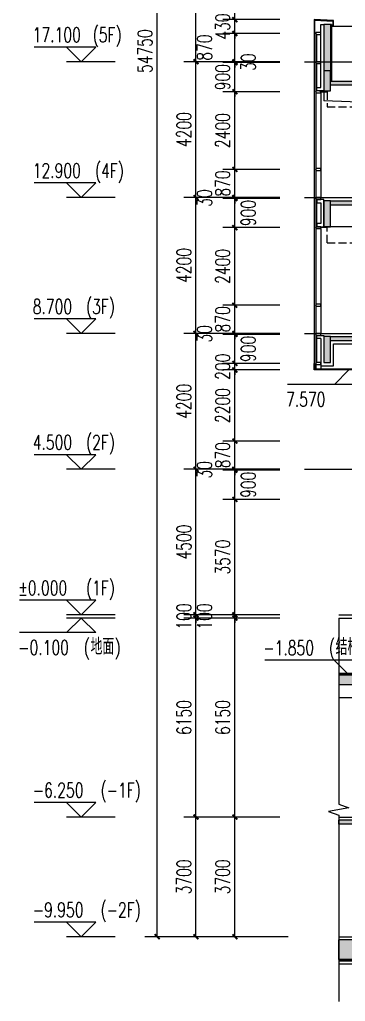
# Model space of a CAD drawing. Extents: x -781494 to 378714, y -27129 to 259749.
# Drawn here: x 25909 to 35964, y 79295 to 109643 of the extents above; entities that cross this region are included whole.
import ezdxf

# ---------------------------------------------------------------- set-up
doc = ezdxf.new("R2010")
doc.units = 0
doc.header["$LTSCALE"] = 1000
doc.header["$MEASUREMENT"] = 0
doc.linetypes.add('104-6 轴网$0$DOTE', pattern=[2.42, 2, -0.2, 0.02, -0.2])
doc.linetypes.add('DASH', pattern=[0.35, 0.25, -0.1])
for name, color, linetype in [('01-标注_标高', 200, 'Continuous'), ('01-标注_符号', 200, 'Continuous'), ('02-TEXT_标注', 130, 'Continuous'), ('05-填充_天正', 26, 'Continuous'), ('104-6 轴网$0$A_AXIS-轴线', 36, '104-6 轴网$0$DOTE'), ('A-C_窗', 140, 'Continuous'), ('A-D_龙骨', 152, 'Continuous'), ('A-O_防水层', 222, 'Continuous'), ('A-SUR_保温', 222, 'Continuous'), ('A-SUR_吊顶', 40, 'Continuous'), ('A-SUR_看线', 231, 'Continuous'), ('A-SUR_面层', 191, 'Continuous'), ('A-TECH_结构', 21, 'Continuous'), ('A-金属背板', 30, 'Continuous'), ('A_STR-砌块墙', 121, 'Continuous'), ('A_STR-砼墙', 51, 'Continuous'), ('A_STR-砼柱', 51, 'Continuous'), ('D_铝板', 181, 'Continuous'), ('DIM_ELEV', 3, 'Continuous'), ('PUB_DIM', 3, 'Continuous'), ('PUB_HATCH', 8, 'Continuous'), ('PUB_TEXT', 7, 'Continuous')]:
    doc.layers.add(name, color=color, linetype=linetype)
doc.styles.add('_TCH_DIM', font='SIMPLEX', dxfattribs={"bigfont": 'GBCBIG'})
doc.styles.add('_TCH_DIM_T3', font='SIMPLEX', dxfattribs={"width": 0.705882, "bigfont": 'GBCBIG'})
doc.dimstyles.new('_TCH_ARCH&&150', dxfattribs={"dimtxt": 446.25, "dimasz": 150, "dimexe": 375, "dimexo": 450, "dimgap": 150, "dimtad": 1, "dimdec": 0, "dimzin": 0, "dimdsep": 46, "dimtxsty": '_TCH_DIM_T3', "dimblk": 'ARCHTICK', "dimcen": 0.09, "dimclrt": 7, "dimazin": 2, "dimtfac": 1, "dimtdec": 0, "dimtix": 1, "dimtmove": 2, "dimatfit": 3, "dimfxl": 0, "dimtolj": 1, "dimtzin": 0, "dimarcsym": 0})

# ---------------------------------------------------------------- blocks, each defined once
blk = doc.blocks.new('_ArchTick')
at = {"color": 0, "linetype": 'ByBlock', "const_width": 0.4}
blk.add_lwpolyline([(-0.5, -0.5), (0.5, 0.5)], dxfattribs=at)
blk = doc.blocks.new('*D303')
at = {"layer": 'Defpoints', "color": 0, "transparency": 16777216}
for p in [(12391, 34119), (14228, 34119), (14228, 29919)]:
    blk.add_point(p, dxfattribs=at)
at = {"layer": 'PUB_DIM', "color": 0, "lineweight": -2, "transparency": 16777216}
for p, q in [((13778, 34119), (12016, 34119)), ((12391, 29919), (12391, 34119)), ((13778, 29919), (12016, 29919))]:
    blk.add_line(p, q, dxfattribs=at)
at = {"layer": 'PUB_DIM', "color": 0, "lineweight": -2, "transparency": 16777216, "xscale": 150, "yscale": 150, "zscale": 150}
for p, rotation in [((12391, 34119), 90), ((12391, 29919), 270)]:
    blk.add_blockref('_ArchTick', p, dxfattribs=dict(at, rotation=rotation))
at = {"layer": 'PUB_DIM', "color": 7, "transparency": 16777216, "insert": (12017, 32019), "char_height": 446.2, "attachment_point": 5, "rotation": 90, "style": '_TCH_DIM_T3'}
blk.add_mtext('\\A1;4200', dxfattribs=at)
blk = doc.blocks.new('*D304')
at = {"layer": 'Defpoints', "color": 0, "transparency": 16777216}
for p in [(12391, 29919), (14228, 29919), (14228, 25719)]:
    blk.add_point(p, dxfattribs=at)
at = {"layer": 'PUB_DIM', "color": 0, "lineweight": -2, "transparency": 16777216}
for p, q in [((13778, 29919), (12016, 29919)), ((12391, 25719), (12391, 29919)), ((13778, 25719), (12016, 25719))]:
    blk.add_line(p, q, dxfattribs=at)
at = {"layer": 'PUB_DIM', "color": 0, "lineweight": -2, "transparency": 16777216, "xscale": 150, "yscale": 150, "zscale": 150}
for p, rotation in [((12391, 29919), 90), ((12391, 25719), 270)]:
    blk.add_blockref('_ArchTick', p, dxfattribs=dict(at, rotation=rotation))
at = {"layer": 'PUB_DIM', "color": 7, "transparency": 16777216, "insert": (12017, 27819), "char_height": 446.2, "attachment_point": 5, "rotation": 90, "style": '_TCH_DIM_T3'}
blk.add_mtext('\\A1;4200', dxfattribs=at)
blk = doc.blocks.new('*D305')
at = {"layer": 'Defpoints', "color": 0, "transparency": 16777216}
for p in [(12391, 25719), (14228, 25719), (14228, 21519)]:
    blk.add_point(p, dxfattribs=at)
at = {"layer": 'PUB_DIM', "color": 0, "lineweight": -2, "transparency": 16777216}
for p, q in [((13778, 25719), (12016, 25719)), ((12391, 21519), (12391, 25719)), ((13778, 21519), (12016, 21519))]:
    blk.add_line(p, q, dxfattribs=at)
at = {"layer": 'PUB_DIM', "color": 0, "lineweight": -2, "transparency": 16777216, "xscale": 150, "yscale": 150, "zscale": 150}
for p, rotation in [((12391, 25719), 90), ((12391, 21519), 270)]:
    blk.add_blockref('_ArchTick', p, dxfattribs=dict(at, rotation=rotation))
at = {"layer": 'PUB_DIM', "color": 7, "transparency": 16777216, "insert": (12017, 23619), "char_height": 446.2, "attachment_point": 5, "rotation": 90, "style": '_TCH_DIM_T3'}
blk.add_mtext('\\A1;4200', dxfattribs=at)
blk = doc.blocks.new('*D306')
at = {"layer": 'Defpoints', "color": 0, "transparency": 16777216}
for p in [(12391, 21519), (14228, 21519), (14228, 17319)]:
    blk.add_point(p, dxfattribs=at)
at = {"layer": 'PUB_DIM', "color": 0, "lineweight": -2, "transparency": 16777216}
for p, q in [((13778, 21519), (12016, 21519)), ((12391, 17319), (12391, 21519)), ((13778, 17319), (12016, 17319))]:
    blk.add_line(p, q, dxfattribs=at)
at = {"layer": 'PUB_DIM', "color": 0, "lineweight": -2, "transparency": 16777216, "xscale": 150, "yscale": 150, "zscale": 150}
for p, rotation in [((12391, 21519), 90), ((12391, 17319), 270)]:
    blk.add_blockref('_ArchTick', p, dxfattribs=dict(at, rotation=rotation))
at = {"layer": 'PUB_DIM', "color": 7, "transparency": 16777216, "insert": (12017, 19419), "char_height": 446.2, "attachment_point": 5, "rotation": 90, "style": '_TCH_DIM_T3'}
blk.add_mtext('\\A1;4200', dxfattribs=at)
blk = doc.blocks.new('*D307')
at = {"layer": 'Defpoints', "color": 0, "transparency": 16777216}
for p in [(12391, 17319), (14228, 17319), (14228, 12819)]:
    blk.add_point(p, dxfattribs=at)
at = {"layer": 'PUB_DIM', "color": 0, "lineweight": -2, "transparency": 16777216}
for p, q in [((13778, 17319), (12016, 17319)), ((12391, 12819), (12391, 17319)), ((13778, 12819), (12016, 12819))]:
    blk.add_line(p, q, dxfattribs=at)
at = {"layer": 'PUB_DIM', "color": 0, "lineweight": -2, "transparency": 16777216, "xscale": 150, "yscale": 150, "zscale": 150}
for p, rotation in [((12391, 17319), 90), ((12391, 12819), 270)]:
    blk.add_blockref('_ArchTick', p, dxfattribs=dict(at, rotation=rotation))
at = {"layer": 'PUB_DIM', "color": 7, "transparency": 16777216, "insert": (12017, 15069), "char_height": 446.2, "attachment_point": 5, "rotation": 90, "style": '_TCH_DIM_T3'}
blk.add_mtext('\\A1;4500', dxfattribs=at)
blk = doc.blocks.new('*D308')
at = {"layer": 'Defpoints', "color": 0, "transparency": 16777216}
for p in [(12391, 12819), (14228, 12819), (14228, 12719)]:
    blk.add_point(p, dxfattribs=at)
at = {"layer": 'PUB_DIM', "color": 0, "lineweight": -2, "transparency": 16777216}
for p, q in [((13778, 12819), (12016, 12819)), ((12391, 12819), (12391, 12969)), ((12391, 12719), (12391, 12819)), ((13778, 12719), (12016, 12719)), ((12391, 12719), (12391, 12569))]:
    blk.add_line(p, q, dxfattribs=at)
at = {"layer": 'PUB_DIM', "color": 0, "lineweight": -2, "transparency": 16777216, "xscale": 150, "yscale": 150, "zscale": 150}
for p, rotation in [((12391, 12819), 270), ((12391, 12719), 90)]:
    blk.add_blockref('_ArchTick', p, dxfattribs=dict(at, rotation=rotation))
at = {"layer": 'PUB_DIM', "color": 7, "transparency": 16777216, "insert": (12017, 12769), "char_height": 446.2, "attachment_point": 5, "rotation": 90, "style": '_TCH_DIM_T3'}
blk.add_mtext('\\A1;100', dxfattribs=at)
blk = doc.blocks.new('*D309')
at = {"layer": 'Defpoints', "color": 0, "transparency": 16777216}
for p in [(12391, 12719), (14228, 12719), (14228, 6569)]:
    blk.add_point(p, dxfattribs=at)
at = {"layer": 'PUB_DIM', "color": 0, "lineweight": -2, "transparency": 16777216}
for p, q in [((13778, 12719), (12016, 12719)), ((12391, 6569), (12391, 12719)), ((13778, 6569), (12016, 6569))]:
    blk.add_line(p, q, dxfattribs=at)
at = {"layer": 'PUB_DIM', "color": 0, "lineweight": -2, "transparency": 16777216, "xscale": 150, "yscale": 150, "zscale": 150}
for p, rotation in [((12391, 12719), 90), ((12391, 6569), 270)]:
    blk.add_blockref('_ArchTick', p, dxfattribs=dict(at, rotation=rotation))
at = {"layer": 'PUB_DIM', "color": 7, "transparency": 16777216, "insert": (12017, 9644), "char_height": 446.2, "attachment_point": 5, "rotation": 90, "style": '_TCH_DIM_T3'}
blk.add_mtext('\\A1;6150', dxfattribs=at)
blk = doc.blocks.new('*D310')
at = {"layer": 'Defpoints', "color": 0, "transparency": 16777216}
for p in [(12391, 6569), (14228, 6569), (14228, 2869)]:
    blk.add_point(p, dxfattribs=at)
at = {"layer": 'PUB_DIM', "color": 0, "lineweight": -2, "transparency": 16777216}
for p, q in [((13778, 6569), (12016, 6569)), ((12391, 2869), (12391, 6569)), ((13778, 2869), (12016, 2869))]:
    blk.add_line(p, q, dxfattribs=at)
at = {"layer": 'PUB_DIM', "color": 0, "lineweight": -2, "transparency": 16777216, "xscale": 150, "yscale": 150, "zscale": 150}
for p, rotation in [((12391, 6569), 90), ((12391, 2869), 270)]:
    blk.add_blockref('_ArchTick', p, dxfattribs=dict(at, rotation=rotation))
at = {"layer": 'PUB_DIM', "color": 7, "transparency": 16777216, "insert": (12017, 4719), "char_height": 446.2, "attachment_point": 5, "rotation": 90, "style": '_TCH_DIM_T3'}
blk.add_mtext('\\A1;3700', dxfattribs=at)
blk = doc.blocks.new('*D311')
at = {"layer": 'Defpoints', "color": 0, "transparency": 16777216}
for p in [(11191, 57619), (15690, 57619), (15690, 2869)]:
    blk.add_point(p, dxfattribs=at)
at = {"layer": 'PUB_DIM', "color": 0, "lineweight": -2, "transparency": 16777216}
for p, q in [((15240, 57619), (10816, 57619)), ((11191, 2869), (11191, 57619)), ((15240, 2869), (10816, 2869))]:
    blk.add_line(p, q, dxfattribs=at)
at = {"layer": 'PUB_DIM', "color": 0, "lineweight": -2, "transparency": 16777216, "xscale": 150, "yscale": 150, "zscale": 150}
for p, rotation in [((11191, 57619), 90), ((11191, 2869), 270)]:
    blk.add_blockref('_ArchTick', p, dxfattribs=dict(at, rotation=rotation))
at = {"layer": 'PUB_DIM', "color": 7, "transparency": 16777216, "insert": (10817, 30244), "char_height": 446.2, "attachment_point": 5, "rotation": 90, "style": '_TCH_DIM_T3'}
blk.add_mtext('\\A1;54750', dxfattribs=at)
blk = doc.blocks.new('*D338')
at = {"layer": 'Defpoints', "color": 0, "transparency": 16777216}
for p in [(13591, 32989), (15428, 32989), (15428, 31219)]:
    blk.add_point(p, dxfattribs=at)
at = {"layer": 'PUB_DIM', "color": 0, "lineweight": -2, "transparency": 16777216}
for p, q in [((14978, 32989), (13216, 32989)), ((13591, 31219), (13591, 32989)), ((14978, 31219), (13216, 31219))]:
    blk.add_line(p, q, dxfattribs=at)
at = {"layer": 'PUB_DIM', "color": 0, "lineweight": -2, "transparency": 16777216, "xscale": 150, "yscale": 150, "zscale": 150}
for p, rotation in [((13591, 32989), 90), ((13591, 31219), 270)]:
    blk.add_blockref('_ArchTick', p, dxfattribs=dict(at, rotation=rotation))
at = {"layer": 'PUB_DIM', "color": 7, "transparency": 16777216, "insert": (13217, 32104), "char_height": 446.2, "attachment_point": 5, "rotation": 90, "style": '_TCH_DIM_T3'}
blk.add_mtext('\\A1;1770', dxfattribs=at)
blk = doc.blocks.new('*D339')
at = {"layer": 'Defpoints', "color": 0, "transparency": 16777216}
for p in [(13591, 31219), (15428, 31219), (15428, 30789)]:
    blk.add_point(p, dxfattribs=at)
at = {"layer": 'PUB_DIM', "color": 0, "lineweight": -2, "transparency": 16777216}
for p, q in [((13591, 31219), (13591, 31369)), ((14978, 31219), (13216, 31219)), ((13591, 30789), (13591, 31219)), ((14978, 30789), (13216, 30789)), ((13591, 30789), (13591, 30639))]:
    blk.add_line(p, q, dxfattribs=at)
at = {"layer": 'PUB_DIM', "color": 0, "lineweight": -2, "transparency": 16777216, "xscale": 150, "yscale": 150, "zscale": 150}
for p, rotation in [((13591, 31219), 270), ((13591, 30789), 90)]:
    blk.add_blockref('_ArchTick', p, dxfattribs=dict(at, rotation=rotation))
at = {"layer": 'PUB_DIM', "color": 7, "transparency": 16777216, "insert": (13217, 31004), "char_height": 446.2, "attachment_point": 5, "rotation": 90, "style": '_TCH_DIM_T3'}
blk.add_mtext('\\A1;430', dxfattribs=at)
blk = doc.blocks.new('*D340')
at = {"layer": 'Defpoints', "color": 0, "transparency": 16777216}
for p in [(13591, 30789), (15428, 30789), (15428, 29919)]:
    blk.add_point(p, dxfattribs=at)
at = {"layer": 'PUB_DIM', "color": 0, "lineweight": -2, "transparency": 16777216}
for p, q in [((14978, 30789), (13216, 30789)), ((13591, 29919), (13591, 30789)), ((14978, 29919), (13216, 29919))]:
    blk.add_line(p, q, dxfattribs=at)
at = {"layer": 'PUB_DIM', "color": 0, "lineweight": -2, "transparency": 16777216, "xscale": 150, "yscale": 150, "zscale": 150}
for p, rotation in [((13591, 30789), 90), ((13591, 29919), 270)]:
    blk.add_blockref('_ArchTick', p, dxfattribs=dict(at, rotation=rotation))
at = {"layer": 'PUB_DIM', "color": 7, "transparency": 16777216, "insert": (12653, 30354), "char_height": 446.2, "attachment_point": 5, "rotation": 90, "style": '_TCH_DIM_T3'}
blk.add_mtext('\\A1;870', dxfattribs=at)
blk = doc.blocks.new('*D341')
at = {"layer": 'Defpoints', "color": 0, "transparency": 16777216}
for p in [(13591, 29919), (15428, 29919), (15428, 29889)]:
    blk.add_point(p, dxfattribs=at)
at = {"layer": 'PUB_DIM', "color": 0, "lineweight": -2, "transparency": 16777216}
for p, q in [((13591, 29919), (13591, 30069)), ((14978, 29919), (13216, 29919)), ((14978, 29889), (13216, 29889)), ((13591, 29889), (13591, 29919)), ((13591, 29889), (13591, 29739))]:
    blk.add_line(p, q, dxfattribs=at)
at = {"layer": 'PUB_DIM', "color": 0, "lineweight": -2, "transparency": 16777216, "xscale": 150, "yscale": 150, "zscale": 150}
for p, rotation in [((13591, 29919), 270), ((13591, 29889), 90)]:
    blk.add_blockref('_ArchTick', p, dxfattribs=dict(at, rotation=rotation))
at = {"layer": 'PUB_DIM', "color": 7, "transparency": 16777216, "insert": (14003, 29904), "char_height": 446.2, "attachment_point": 5, "rotation": 90, "style": '_TCH_DIM_T3'}
blk.add_mtext('\\A1;30', dxfattribs=at)
blk = doc.blocks.new('*D342')
at = {"layer": 'Defpoints', "color": 0, "transparency": 16777216}
for p in [(13591, 29889), (15428, 29889), (15428, 28989)]:
    blk.add_point(p, dxfattribs=at)
at = {"layer": 'PUB_DIM', "color": 0, "lineweight": -2, "transparency": 16777216}
for p, q in [((14978, 29889), (13216, 29889)), ((13591, 29889), (13591, 30039)), ((13591, 28989), (13591, 29889)), ((14978, 28989), (13216, 28989)), ((13591, 28989), (13591, 28839))]:
    blk.add_line(p, q, dxfattribs=at)
at = {"layer": 'PUB_DIM', "color": 0, "lineweight": -2, "transparency": 16777216, "xscale": 150, "yscale": 150, "zscale": 150}
for p, rotation in [((13591, 29889), 270), ((13591, 28989), 90)]:
    blk.add_blockref('_ArchTick', p, dxfattribs=dict(at, rotation=rotation))
at = {"layer": 'PUB_DIM', "color": 7, "transparency": 16777216, "insert": (13217, 29439), "char_height": 446.2, "attachment_point": 5, "rotation": 90, "style": '_TCH_DIM_T3'}
blk.add_mtext('\\A1;900', dxfattribs=at)
blk = doc.blocks.new('*D343')
at = {"layer": 'Defpoints', "color": 0, "transparency": 16777216}
for p in [(13591, 28989), (15428, 28989), (15428, 26589)]:
    blk.add_point(p, dxfattribs=at)
at = {"layer": 'PUB_DIM', "color": 0, "lineweight": -2, "transparency": 16777216}
for p, q in [((14978, 28989), (13216, 28989)), ((13591, 26589), (13591, 28989)), ((14978, 26589), (13216, 26589))]:
    blk.add_line(p, q, dxfattribs=at)
at = {"layer": 'PUB_DIM', "color": 0, "lineweight": -2, "transparency": 16777216, "xscale": 150, "yscale": 150, "zscale": 150}
for p, rotation in [((13591, 28989), 90), ((13591, 26589), 270)]:
    blk.add_blockref('_ArchTick', p, dxfattribs=dict(at, rotation=rotation))
at = {"layer": 'PUB_DIM', "color": 7, "transparency": 16777216, "insert": (13217, 27789), "char_height": 446.2, "attachment_point": 5, "rotation": 90, "style": '_TCH_DIM_T3'}
blk.add_mtext('\\A1;2400', dxfattribs=at)
blk = doc.blocks.new('*D344')
at = {"layer": 'Defpoints', "color": 0, "transparency": 16777216}
for p in [(13591, 26589), (15428, 26589), (15428, 25719)]:
    blk.add_point(p, dxfattribs=at)
at = {"layer": 'PUB_DIM', "color": 0, "lineweight": -2, "transparency": 16777216}
for p, q in [((13591, 26589), (13591, 26739)), ((14978, 26589), (13216, 26589)), ((13591, 25719), (13591, 26589)), ((14978, 25719), (13216, 25719)), ((13591, 25719), (13591, 25569))]:
    blk.add_line(p, q, dxfattribs=at)
at = {"layer": 'PUB_DIM', "color": 0, "lineweight": -2, "transparency": 16777216, "xscale": 150, "yscale": 150, "zscale": 150}
for p, rotation in [((13591, 26589), 270), ((13591, 25719), 90)]:
    blk.add_blockref('_ArchTick', p, dxfattribs=dict(at, rotation=rotation))
at = {"layer": 'PUB_DIM', "color": 7, "transparency": 16777216, "insert": (13217, 26154), "char_height": 446.2, "attachment_point": 5, "rotation": 90, "style": '_TCH_DIM_T3'}
blk.add_mtext('\\A1;870', dxfattribs=at)
blk = doc.blocks.new('*D345')
at = {"layer": 'Defpoints', "color": 0, "transparency": 16777216}
for p in [(13591, 25719), (15428, 25719), (15428, 25689)]:
    blk.add_point(p, dxfattribs=at)
at = {"layer": 'PUB_DIM', "color": 0, "lineweight": -2, "transparency": 16777216}
for p, q in [((13591, 25719), (13591, 25869)), ((14978, 25719), (13216, 25719)), ((14978, 25689), (13216, 25689)), ((13591, 25689), (13591, 25719)), ((13591, 25689), (13591, 25539))]:
    blk.add_line(p, q, dxfattribs=at)
at = {"layer": 'PUB_DIM', "color": 0, "lineweight": -2, "transparency": 16777216, "xscale": 150, "yscale": 150, "zscale": 150}
for p, rotation in [((13591, 25719), 270), ((13591, 25689), 90)]:
    blk.add_blockref('_ArchTick', p, dxfattribs=dict(at, rotation=rotation))
at = {"layer": 'PUB_DIM', "color": 7, "transparency": 16777216, "insert": (12653, 25704), "char_height": 446.2, "attachment_point": 5, "rotation": 90, "style": '_TCH_DIM_T3'}
blk.add_mtext('\\A1;30', dxfattribs=at)
blk = doc.blocks.new('*D346')
at = {"layer": 'Defpoints', "color": 0, "transparency": 16777216}
for p in [(13591, 25689), (15428, 25689), (15428, 24789)]:
    blk.add_point(p, dxfattribs=at)
at = {"layer": 'PUB_DIM', "color": 0, "lineweight": -2, "transparency": 16777216}
for p, q in [((14978, 25689), (13216, 25689)), ((13591, 24789), (13591, 25689)), ((14978, 24789), (13216, 24789))]:
    blk.add_line(p, q, dxfattribs=at)
at = {"layer": 'PUB_DIM', "color": 0, "lineweight": -2, "transparency": 16777216, "xscale": 150, "yscale": 150, "zscale": 150}
for p, rotation in [((13591, 25689), 90), ((13591, 24789), 270)]:
    blk.add_blockref('_ArchTick', p, dxfattribs=dict(at, rotation=rotation))
at = {"layer": 'PUB_DIM', "color": 7, "transparency": 16777216, "insert": (14003, 25239), "char_height": 446.2, "attachment_point": 5, "rotation": 90, "style": '_TCH_DIM_T3'}
blk.add_mtext('\\A1;900', dxfattribs=at)
blk = doc.blocks.new('*D347')
at = {"layer": 'Defpoints', "color": 0, "transparency": 16777216}
for p in [(13591, 24789), (15428, 24789), (15428, 22389)]:
    blk.add_point(p, dxfattribs=at)
at = {"layer": 'PUB_DIM', "color": 0, "lineweight": -2, "transparency": 16777216}
for p, q in [((14978, 24789), (13216, 24789)), ((13591, 22389), (13591, 24789)), ((14978, 22389), (13216, 22389))]:
    blk.add_line(p, q, dxfattribs=at)
at = {"layer": 'PUB_DIM', "color": 0, "lineweight": -2, "transparency": 16777216, "xscale": 150, "yscale": 150, "zscale": 150}
for p, rotation in [((13591, 24789), 90), ((13591, 22389), 270)]:
    blk.add_blockref('_ArchTick', p, dxfattribs=dict(at, rotation=rotation))
at = {"layer": 'PUB_DIM', "color": 7, "transparency": 16777216, "insert": (13217, 23589), "char_height": 446.2, "attachment_point": 5, "rotation": 90, "style": '_TCH_DIM_T3'}
blk.add_mtext('\\A1;2400', dxfattribs=at)
blk = doc.blocks.new('*D348')
at = {"layer": 'Defpoints', "color": 0, "transparency": 16777216}
for p in [(13591, 22389), (15428, 22389), (15428, 21519)]:
    blk.add_point(p, dxfattribs=at)
at = {"layer": 'PUB_DIM', "color": 0, "lineweight": -2, "transparency": 16777216}
for p, q in [((13591, 22389), (13591, 22539)), ((14978, 22389), (13216, 22389)), ((13591, 21519), (13591, 22389)), ((14978, 21519), (13216, 21519)), ((13591, 21519), (13591, 21369))]:
    blk.add_line(p, q, dxfattribs=at)
at = {"layer": 'PUB_DIM', "color": 0, "lineweight": -2, "transparency": 16777216, "xscale": 150, "yscale": 150, "zscale": 150}
for p, rotation in [((13591, 22389), 270), ((13591, 21519), 90)]:
    blk.add_blockref('_ArchTick', p, dxfattribs=dict(at, rotation=rotation))
at = {"layer": 'PUB_DIM', "color": 7, "transparency": 16777216, "insert": (13217, 21954), "char_height": 446.2, "attachment_point": 5, "rotation": 90, "style": '_TCH_DIM_T3'}
blk.add_mtext('\\A1;870', dxfattribs=at)
blk = doc.blocks.new('*D349')
at = {"layer": 'Defpoints', "color": 0, "transparency": 16777216}
for p in [(13591, 21519), (15428, 21519), (15428, 21489)]:
    blk.add_point(p, dxfattribs=at)
at = {"layer": 'PUB_DIM', "color": 0, "lineweight": -2, "transparency": 16777216}
for p, q in [((13591, 21519), (13591, 21669)), ((14978, 21519), (13216, 21519)), ((14978, 21489), (13216, 21489)), ((13591, 21489), (13591, 21519)), ((13591, 21489), (13591, 21339))]:
    blk.add_line(p, q, dxfattribs=at)
at = {"layer": 'PUB_DIM', "color": 0, "lineweight": -2, "transparency": 16777216, "xscale": 150, "yscale": 150, "zscale": 150}
for p, rotation in [((13591, 21519), 270), ((13591, 21489), 90)]:
    blk.add_blockref('_ArchTick', p, dxfattribs=dict(at, rotation=rotation))
at = {"layer": 'PUB_DIM', "color": 7, "transparency": 16777216, "insert": (12653, 21504), "char_height": 446.2, "attachment_point": 5, "rotation": 90, "style": '_TCH_DIM_T3'}
blk.add_mtext('\\A1;30', dxfattribs=at)
blk = doc.blocks.new('*D350')
at = {"layer": 'Defpoints', "color": 0, "transparency": 16777216}
for p in [(13591, 21489), (15428, 21489), (15428, 20589)]:
    blk.add_point(p, dxfattribs=at)
at = {"layer": 'PUB_DIM', "color": 0, "lineweight": -2, "transparency": 16777216}
for p, q in [((14978, 21489), (13216, 21489)), ((13591, 20589), (13591, 21489)), ((14978, 20589), (13216, 20589))]:
    blk.add_line(p, q, dxfattribs=at)
at = {"layer": 'PUB_DIM', "color": 0, "lineweight": -2, "transparency": 16777216, "xscale": 150, "yscale": 150, "zscale": 150}
for p, rotation in [((13591, 21489), 90), ((13591, 20589), 270)]:
    blk.add_blockref('_ArchTick', p, dxfattribs=dict(at, rotation=rotation))
at = {"layer": 'PUB_DIM', "color": 7, "transparency": 16777216, "insert": (14003, 21039), "char_height": 446.2, "attachment_point": 5, "rotation": 90, "style": '_TCH_DIM_T3'}
blk.add_mtext('\\A1;900', dxfattribs=at)
blk = doc.blocks.new('*D351')
at = {"layer": 'Defpoints', "color": 0, "transparency": 16777216}
for p in [(13591, 20589), (15428, 20589), (15428, 20389)]:
    blk.add_point(p, dxfattribs=at)
at = {"layer": 'PUB_DIM', "color": 0, "lineweight": -2, "transparency": 16777216}
for p, q in [((13591, 20589), (13591, 20739)), ((14978, 20589), (13216, 20589)), ((14978, 20389), (13216, 20389)), ((13591, 20389), (13591, 20589)), ((13591, 20389), (13591, 20239))]:
    blk.add_line(p, q, dxfattribs=at)
at = {"layer": 'PUB_DIM', "color": 0, "lineweight": -2, "transparency": 16777216, "xscale": 150, "yscale": 150, "zscale": 150}
for p, rotation in [((13591, 20589), 270), ((13591, 20389), 90)]:
    blk.add_blockref('_ArchTick', p, dxfattribs=dict(at, rotation=rotation))
at = {"layer": 'PUB_DIM', "color": 7, "transparency": 16777216, "insert": (13217, 20489), "char_height": 446.2, "attachment_point": 5, "rotation": 90, "style": '_TCH_DIM_T3'}
blk.add_mtext('\\A1;200', dxfattribs=at)
blk = doc.blocks.new('*D352')
at = {"layer": 'Defpoints', "color": 0, "transparency": 16777216}
for p in [(13591, 20389), (15428, 20389), (15428, 18189)]:
    blk.add_point(p, dxfattribs=at)
at = {"layer": 'PUB_DIM', "color": 0, "lineweight": -2, "transparency": 16777216}
for p, q in [((14978, 20389), (13216, 20389)), ((13591, 18189), (13591, 20389)), ((14978, 18189), (13216, 18189))]:
    blk.add_line(p, q, dxfattribs=at)
at = {"layer": 'PUB_DIM', "color": 0, "lineweight": -2, "transparency": 16777216, "xscale": 150, "yscale": 150, "zscale": 150}
for p, rotation in [((13591, 20389), 90), ((13591, 18189), 270)]:
    blk.add_blockref('_ArchTick', p, dxfattribs=dict(at, rotation=rotation))
at = {"layer": 'PUB_DIM', "color": 7, "transparency": 16777216, "insert": (13217, 19289), "char_height": 446.2, "attachment_point": 5, "rotation": 90, "style": '_TCH_DIM_T3'}
blk.add_mtext('\\A1;2200', dxfattribs=at)
blk = doc.blocks.new('*D353')
at = {"layer": 'Defpoints', "color": 0, "transparency": 16777216}
for p in [(13591, 18189), (15428, 18189), (15428, 17319)]:
    blk.add_point(p, dxfattribs=at)
at = {"layer": 'PUB_DIM', "color": 0, "lineweight": -2, "transparency": 16777216}
for p, q in [((13591, 18189), (13591, 18339)), ((14978, 18189), (13216, 18189)), ((13591, 17319), (13591, 18189)), ((14978, 17319), (13216, 17319)), ((13591, 17319), (13591, 17169))]:
    blk.add_line(p, q, dxfattribs=at)
at = {"layer": 'PUB_DIM', "color": 0, "lineweight": -2, "transparency": 16777216, "xscale": 150, "yscale": 150, "zscale": 150}
for p, rotation in [((13591, 18189), 270), ((13591, 17319), 90)]:
    blk.add_blockref('_ArchTick', p, dxfattribs=dict(at, rotation=rotation))
at = {"layer": 'PUB_DIM', "color": 7, "transparency": 16777216, "insert": (13217, 17754), "char_height": 446.2, "attachment_point": 5, "rotation": 90, "style": '_TCH_DIM_T3'}
blk.add_mtext('\\A1;870', dxfattribs=at)
blk = doc.blocks.new('*D354')
at = {"layer": 'Defpoints', "color": 0, "transparency": 16777216}
for p in [(13591, 17319), (15428, 17319), (15428, 17289)]:
    blk.add_point(p, dxfattribs=at)
at = {"layer": 'PUB_DIM', "color": 0, "lineweight": -2, "transparency": 16777216}
for p, q in [((14978, 17319), (13216, 17319)), ((13591, 17319), (13591, 17469)), ((13591, 17289), (13591, 17319)), ((14978, 17289), (13216, 17289)), ((13591, 17289), (13591, 17139))]:
    blk.add_line(p, q, dxfattribs=at)
at = {"layer": 'PUB_DIM', "color": 0, "lineweight": -2, "transparency": 16777216, "xscale": 150, "yscale": 150, "zscale": 150}
for p, rotation in [((13591, 17319), 270), ((13591, 17289), 90)]:
    blk.add_blockref('_ArchTick', p, dxfattribs=dict(at, rotation=rotation))
at = {"layer": 'PUB_DIM', "color": 7, "transparency": 16777216, "insert": (12653, 17304), "char_height": 446.2, "attachment_point": 5, "rotation": 90, "style": '_TCH_DIM_T3'}
blk.add_mtext('\\A1;30', dxfattribs=at)
blk = doc.blocks.new('*D355')
at = {"layer": 'Defpoints', "color": 0, "transparency": 16777216}
for p in [(13591, 17289), (15428, 17289), (15428, 16389)]:
    blk.add_point(p, dxfattribs=at)
at = {"layer": 'PUB_DIM', "color": 0, "lineweight": -2, "transparency": 16777216}
for p, q in [((14978, 17289), (13216, 17289)), ((13591, 16389), (13591, 17289)), ((14978, 16389), (13216, 16389))]:
    blk.add_line(p, q, dxfattribs=at)
at = {"layer": 'PUB_DIM', "color": 0, "lineweight": -2, "transparency": 16777216, "xscale": 150, "yscale": 150, "zscale": 150}
for p, rotation in [((13591, 17289), 90), ((13591, 16389), 270)]:
    blk.add_blockref('_ArchTick', p, dxfattribs=dict(at, rotation=rotation))
at = {"layer": 'PUB_DIM', "color": 7, "transparency": 16777216, "insert": (14003, 16839), "char_height": 446.2, "attachment_point": 5, "rotation": 90, "style": '_TCH_DIM_T3'}
blk.add_mtext('\\A1;900', dxfattribs=at)
blk = doc.blocks.new('*D356')
at = {"layer": 'Defpoints', "color": 0, "transparency": 16777216}
for p in [(13591, 16389), (15428, 16389), (15428, 12819)]:
    blk.add_point(p, dxfattribs=at)
at = {"layer": 'PUB_DIM', "color": 0, "lineweight": -2, "transparency": 16777216}
for p, q in [((14978, 16389), (13216, 16389)), ((13591, 12819), (13591, 16389)), ((14978, 12819), (13216, 12819))]:
    blk.add_line(p, q, dxfattribs=at)
at = {"layer": 'PUB_DIM', "color": 0, "lineweight": -2, "transparency": 16777216, "xscale": 150, "yscale": 150, "zscale": 150}
for p, rotation in [((13591, 16389), 90), ((13591, 12819), 270)]:
    blk.add_blockref('_ArchTick', p, dxfattribs=dict(at, rotation=rotation))
at = {"layer": 'PUB_DIM', "color": 7, "transparency": 16777216, "insert": (13217, 14604), "char_height": 446.2, "attachment_point": 5, "rotation": 90, "style": '_TCH_DIM_T3'}
blk.add_mtext('\\A1;3570', dxfattribs=at)
blk = doc.blocks.new('*D357')
at = {"layer": 'Defpoints', "color": 0, "transparency": 16777216}
for p in [(13591, 12819), (15428, 12819), (15428, 12719)]:
    blk.add_point(p, dxfattribs=at)
at = {"layer": 'PUB_DIM', "color": 0, "lineweight": -2, "transparency": 16777216}
for p, q in [((14978, 12819), (13216, 12819)), ((13591, 12819), (13591, 12969)), ((13591, 12719), (13591, 12819)), ((14978, 12719), (13216, 12719)), ((13591, 12719), (13591, 12569))]:
    blk.add_line(p, q, dxfattribs=at)
at = {"layer": 'PUB_DIM', "color": 0, "lineweight": -2, "transparency": 16777216, "xscale": 150, "yscale": 150, "zscale": 150}
for p, rotation in [((13591, 12819), 270), ((13591, 12719), 90)]:
    blk.add_blockref('_ArchTick', p, dxfattribs=dict(at, rotation=rotation))
at = {"layer": 'PUB_DIM', "color": 7, "transparency": 16777216, "insert": (12653, 12769), "char_height": 446.2, "attachment_point": 5, "rotation": 90, "style": '_TCH_DIM_T3'}
blk.add_mtext('\\A1;100', dxfattribs=at)
blk = doc.blocks.new('*D358')
at = {"layer": 'Defpoints', "color": 0, "transparency": 16777216}
for p in [(13591, 12719), (15428, 12719), (15428, 6569)]:
    blk.add_point(p, dxfattribs=at)
at = {"layer": 'PUB_DIM', "color": 0, "lineweight": -2, "transparency": 16777216}
for p, q in [((14978, 12719), (13216, 12719)), ((13591, 6569), (13591, 12719)), ((14978, 6569), (13216, 6569))]:
    blk.add_line(p, q, dxfattribs=at)
at = {"layer": 'PUB_DIM', "color": 0, "lineweight": -2, "transparency": 16777216, "xscale": 150, "yscale": 150, "zscale": 150}
for p, rotation in [((13591, 12719), 90), ((13591, 6569), 270)]:
    blk.add_blockref('_ArchTick', p, dxfattribs=dict(at, rotation=rotation))
at = {"layer": 'PUB_DIM', "color": 7, "transparency": 16777216, "insert": (13217, 9644), "char_height": 446.2, "attachment_point": 5, "rotation": 90, "style": '_TCH_DIM_T3'}
blk.add_mtext('\\A1;6150', dxfattribs=at)
blk = doc.blocks.new('*D359')
at = {"layer": 'Defpoints', "color": 0, "transparency": 16777216}
for p in [(13591, 6569), (15428, 6569), (15428, 2869)]:
    blk.add_point(p, dxfattribs=at)
at = {"layer": 'PUB_DIM', "color": 0, "lineweight": -2, "transparency": 16777216}
for p, q in [((14978, 6569), (13216, 6569)), ((13591, 2869), (13591, 6569)), ((14978, 2869), (13216, 2869))]:
    blk.add_line(p, q, dxfattribs=at)
at = {"layer": 'PUB_DIM', "color": 0, "lineweight": -2, "transparency": 16777216, "xscale": 150, "yscale": 150, "zscale": 150}
for p, rotation in [((13591, 6569), 90), ((13591, 2869), 270)]:
    blk.add_blockref('_ArchTick', p, dxfattribs=dict(at, rotation=rotation))
at = {"layer": 'PUB_DIM', "color": 7, "transparency": 16777216, "insert": (13217, 4719), "char_height": 446.2, "attachment_point": 5, "rotation": 90, "style": '_TCH_DIM_T3'}
blk.add_mtext('\\A1;3700', dxfattribs=at)
blk = doc.blocks.new('kyuhtr')
at = {"const_width": 20}
blk.add_lwpolyline([(50, 0), (0, 0)], dxfattribs=at)
blk.add_lwpolyline([(50, -30), (200, -30), (200, 30), (50, 30)], close=True)
blk = doc.blocks.new('_FZH')
blk.add_lwpolyline([(-0.5, -0.5), (0.5, -0.5), (0.5, 0.5), (-0.5, 0.5)], close=True)
at = {"layer": 'PUB_HATCH'}
blk.add_solid([(-0.5, -0.5), (0.5, -0.5), (-0.5, 0.5), (0.5, 0.5)], dxfattribs=at)
blk = doc.blocks.new('grweat')
at = {"layer": '05-填充_天正'}
for points in [[(-3400, -280), (-3200, -280), (-3200, 1150), (-3400, 1150)], [(-400, -720), (-400, -600), (-3200, -600), (-3200, -720)]]:
    blk.add_hatch(color=256, dxfattribs=at).paths.add_polyline_path(points)
at = {"layer": 'A-C_窗'}
blk.add_line((-3500, -900, -1500), (-3500, -2100, -1500), dxfattribs=at)
at = {"layer": 'A-C_窗', "elevation": -1500}
for points in [[(-3700, 900), (-3700, -2100)], [(-3650, 886.3), (-3650, -2100)]]:
    blk.add_lwpolyline(points, dxfattribs=at)
at = {"layer": 'A-SUR_保温'}
for p, q in [((-3170, 1150, -1500), (-3200, 1150, -1500)), ((-3170, 1150), (-3170, -600))]:
    blk.add_line(p, q, dxfattribs=at)
blk.add_lwpolyline([(-3400, -900), (-3550, -900), (-3500, -900), (-3620, -900), (-3620, -800), (-3500, -800), (-3500, -320), (-3500, -320), (-3500, 1150), (-3400, 1150)], dxfattribs=at)
at = {"layer": 'A-SUR_吊顶', "linetype": 'DASH'}
blk.add_lwpolyline([(-3500, -930), (-3300, -930), (-3300, -1400), (51000, -1400)], dxfattribs=at)
at = {"layer": 'A-SUR_看线'}
blk.add_line((-3110, 1100, -1500), (-700, 1100), dxfattribs=at)
at = {"layer": 'A-SUR_面层'}
blk.add_line((-3220, 0, -1500), (51200, 0), dxfattribs=at)
at = {"layer": 'A-TECH_结构'}
for p, q in [((-3700, -220, -1500), (-3700, -220, -1500)), ((-3400, -900, -1500), (-3400, -1212.6, -1500)), ((-400, -1320), (-3400, -1212.6, -1500))]:
    blk.add_line(p, q, dxfattribs=at)
at = {"layer": 'A-金属背板'}
for p, q in [((-3620, 0, -1500), (-3620, 840, -1500)), ((-3620, -900, -1500), (-3620, -60, -1500))]:
    blk.add_line(p, q, dxfattribs=at)
at = {"layer": 'A_STR-砼墙'}
for p, q in [((-3200, -600), (-400, -600)), ((-3200, -720), (-400, -720))]:
    blk.add_line(p, q, dxfattribs=at)
at = {"layer": 'A_STR-砼柱'}
for p, q in [((-3400, 1150), (-3400, -280)), ((-3200, 1150), (-3400, 1150)), ((-3200, 1150), (-3200, -280))]:
    blk.add_line(p, q, dxfattribs=at)
at = {"layer": 'D_铝板', "elevation": 1500}
blk.add_lwpolyline([(-3170, 1100), (-3110, 1100), (-3110, 1270), (-3700, 1300), (-3700, 870), (-3680, 870), (-3680, 1278.8), (-3130, 1251.1), (-3130, 1120), (-3170, 1120)], close=True, dxfattribs=at)
at = {"layer": 'A-D_龙骨'}
for p in [(-3700, 870, -1500), (-3700, -30, -1500), (-3700, -930, -1500)]:
    blk.add_blockref('kyuhtr', p, dxfattribs=at)
at = {"layer": 'A_STR-砼柱', "xscale": 199.9999999998836, "yscale": 620.0000000506407, "zscale": 620.0000000506407}
blk.add_blockref('_FZH', (-3300, -590), dxfattribs=at)
blk = doc.blocks.new('hyreatea')
at = {"layer": 'A-SUR_保温'}
blk.add_lwpolyline([(200, 770), (200, 610), (200, 610), (200, 130), (80, 130), (80, 30), (300, 30), (300, 710), (300, 710), (300, 870), (200, 870), (200, 870), (80, 870), (80, 770), (200, 770)], dxfattribs=at)
at = {"layer": 'A-金属背板'}
blk.add_line((80, 30), (80, 870), dxfattribs=at)
blk = doc.blocks.new('fedwatgerwtg')
at = {"layer": 'A-SUR_吊顶', "linetype": 'DASH'}
blk.add_lwpolyline([(-400, -470), (-400, 0), (-200, 0)], dxfattribs=at)
blk = doc.blocks.new('heaerwar')
at = {"layer": '05-填充_天正'}
blk.add_hatch(color=256, dxfattribs=at).paths.add_polyline_path([(-400, -220), (-400, -100), (-3200, -100), (-3200, -220)])
at = {"layer": 'A-C_窗'}
for p, q in [((-3500, 2100), (-3500, 0)), ((-3500, -960), (-3500, -2100))]:
    blk.add_line(p, q, dxfattribs=at)
for points in [[(-3700, 2100), (-3700, -2100)], [(-3650, 2100), (-3650, -2100)]]:
    blk.add_lwpolyline(points, dxfattribs=at)
at = {"layer": 'A-SUR_吊顶', "linetype": 'DASH'}
blk.add_line((-3300, -1400), (51000, -1400), dxfattribs=at)
at = {"layer": 'A-SUR_面层'}
blk.add_line((-3500, 0), (51200, 0), dxfattribs=at)
at = {"layer": 'A-TECH_结构'}
for p, q in [((-3700, -220), (-3700, -220)), ((-400, -900), (-3400, -900))]:
    blk.add_line(p, q, dxfattribs=at)
at = {"layer": 'A_STR-砼墙'}
for p, q in [((-3200, -100), (-400, -100)), ((-3200, -220), (-400, -220))]:
    blk.add_line(p, q, dxfattribs=at)
at = {"color": 2}
blk.add_blockref('hyreatea', (-3700, -930), dxfattribs=at)
at = {"color": 2, "xscale": -1}
blk.add_blockref('fedwatgerwtg', (-3700, -930), dxfattribs=at)
at = {"layer": 'A-D_龙骨'}
for p in [(-3700, 870), (-3700, -30), (-3700, -930)]:
    blk.add_blockref('kyuhtr', p, dxfattribs=at)
at = {"layer": 'A_STR-砼柱', "xscale": 199.9999999999709, "yscale": 800.0000000518048, "zscale": 800.0000000518048}
blk.add_blockref('_FZH', (-3300, -500), dxfattribs=at)
blk = doc.blocks.new('ghtsrhtrshy')
at = {"layer": '05-填充_天正'}
blk.add_hatch(color=256, dxfattribs=at).paths.add_polyline_path([(-400, -220), (-400, -100), (-3200, -100), (-3200, -220)])
at = {"layer": '01-标注_标高'}
for p, q in [((-2627, -1130), (-3077, -1580)), ((-2177, -1580), (-4525, -1580))]:
    blk.add_line(p, q, dxfattribs=at)
at = {"layer": 'A-C_窗'}
blk.add_line((-3500, 2100), (-3500, 0), dxfattribs=at)
for points in [[(-3700, 2100), (-3700, -1130)], [(-3650, 2100), (-3650, -1110)], [(-3500, -970), (-3500, -1110)]]:
    blk.add_lwpolyline(points, dxfattribs=at)
at = {"layer": 'A-SUR_保温'}
for p, q in [((-3620, -60), (-3400, -60)), ((-3620, -161), (-3620, -60)), ((-3500, -161), (-3620, -161)), ((-3400, -60), (-3400, -161))]:
    blk.add_line(p, q, dxfattribs=at)
blk.add_lwpolyline([(-3500, -161), (-3500, -1000), (-3100, -1000), (-3100, -320), (-500, -320), (-500, -1010), (-1000, -1010), (-1000, -1110), (-400, -1110)], dxfattribs=at)
at = {"layer": 'A-SUR_面层'}
blk.add_line((-3500, 0), (51200, 0), dxfattribs=at)
at = {"layer": 'A-TECH_结构'}
blk.add_line((-3700, -220), (-3700, -220), dxfattribs=at)
at = {"layer": 'A-金属背板'}
blk.add_line((-3620, -900), (-3620, -60), dxfattribs=at)
at = {"layer": 'A_STR-砼墙'}
for p, q in [((-3200, -100), (-400, -100)), ((-3200, -220), (-400, -220))]:
    blk.add_line(p, q, dxfattribs=at)
at = {"layer": 'D_铝板'}
for points in [[(-3700, -1130), (-3700, -930)], [(-1000, -1130), (-3700, -1130)], [(-3680, -1110), (-3680, -930)], [(-1000, -1110), (-3680, -1110)]]:
    blk.add_lwpolyline(points, dxfattribs=at)
at = {"layer": 'A-D_龙骨'}
for p in [(-3700, 870), (-3700, -30), (-3700, -930)]:
    blk.add_blockref('kyuhtr', p, dxfattribs=at)
at = {"layer": 'A_STR-砼柱', "xscale": 200, "yscale": 800, "zscale": 800}
blk.add_blockref('_FZH', (-3300, -500), dxfattribs=at)
at = {"layer": '02-TEXT_标注', "style": '_TCH_DIM', "width": 0.705882}
blk.add_text('7.570', height=446.2, dxfattribs=at).set_placement((-4570, -2262))
blk = doc.blocks.new('biaozhupou')
at = {"layer": 'DIM_ELEV'}
for p, q in [((9294.5, 30368.6), (7395.5, 30368.6)), ((8844.5, 29918.6), (8394.5, 30368.6)), ((8844.5, 29918.6), (9294.5, 30368.6)), ((9894.5, 29918.6), (8394.5, 29918.6)), ((9294.5, 26168.6), (7395.5, 26168.6)), ((8844.5, 25718.6), (8394.5, 26168.6)), ((8844.5, 25718.6), (9294.5, 26168.6)), ((9894.5, 25718.6), (8394.5, 25718.6)), ((9294.5, 21968.6), (7395.5, 21968.6)), ((8844.5, 21518.6), (8394.5, 21968.6)), ((8844.5, 21518.6), (9294.5, 21968.6)), ((9894.5, 21518.6), (8394.5, 21518.6)), ((9294.5, 17768.6), (7395.5, 17768.6)), ((8844.5, 17318.6), (8394.5, 17768.6)), ((8844.5, 17318.6), (9294.5, 17768.6)), ((9894.5, 17318.6), (8394.5, 17318.6)), ((9294.5, 13268.6), (6947, 13268.6)), ((8844.5, 12818.6), (8394.5, 13268.6)), ((8844.5, 12818.6), (9294.5, 13268.6)), ((9894.5, 12818.6), (8394.5, 12818.6)), ((8844.5, 12718.6), (8394.5, 12268.6)), ((9894.5, 12718.6), (8394.5, 12718.6)), ((8844.5, 12718.6), (9294.5, 12268.6)), ((9294.5, 12268.6), (6947, 12268.6)), ((9294.5, 7018.6), (7395.5, 7018.6)), ((8844.5, 6568.6), (8394.5, 7018.6)), ((8844.5, 6568.6), (9294.5, 7018.6)), ((9894.5, 6568.6), (8394.5, 6568.6)), ((9294.5, 3318.6), (7395.5, 3318.6)), ((8844.5, 2868.6), (8394.5, 3318.6)), ((8844.5, 2868.6), (9294.5, 3318.6)), ((9894.5, 2868.6), (8394.5, 2868.6))]:
    blk.add_line(p, q, dxfattribs=at)
at = {"layer": 'PUB_TEXT', "style": '_TCH_DIM', "width": 0.705882}
for s, height, p in [('17.100', 446.25, (7350.5, 30526.1)), ('(5F)', 446.25, (9201.5, 30526.1)), ('12.900', 446.25, (7350.5, 26326.1)), ('(4F)', 446.25, (9270.5, 26326.1)), ('8.700', 446.25, (7350.5, 22126.1)), ('(3F)', 446.25, (8994.5, 22126.1)), ('4.500', 446.25, (7350.5, 17926.1)), ('(2F)', 446.25, (8994.5, 17926.1)), ('%%P0.000', 446.25, (6902, 13426.1)), ('(1F)', 446.25, (8994.5, 13426.1)), ('-0.100', 446.25, (6902, 11586.1)), ('(', 446.2, (8925.5, 11586.1)), (')', 446.2, (9872.7, 11586.1)), ('-6.250', 446.25, (7350.5, 7176.1)), ('(-1F)', 446.25, (9443, 7176.1)), ('(-2F)', 446.25, (9443, 3476.1)), ('-9.950', 446.25, (7350.5, 3476.1))]:
    blk.add_text(s, height=height, dxfattribs=at).set_placement(p)
at = {"layer": 'PUB_TEXT', "style": '_TCH_DIM'}
blk.add_text('地面', height=506.38, dxfattribs=at).set_placement((9135.5, 11586.1))
at = {"layer": 'PUB_DIM'}
for p1, p2, distance, picture, middle in [((15689.9, 2868.6), (15689.9, 57618.6), 4499.3, '*D311', (10817.4, 30243.6)), ((14227.7, 29918.6), (14227.7, 34118.6), 1837.2, '*D303', (12017.4, 32018.6)), ((15427.7, 31218.6), (15427.7, 32988.6), 1837.2, '*D338', (13217.4, 32103.6)), ((15427.7, 30788.6), (15427.7, 31218.6), 1837.2, '*D339', (13217.4, 31003.6)), ((14227.7, 25718.6), (14227.7, 29918.6), 1837.2, '*D304', (12017.4, 27818.6)), ((15427.7, 28988.6), (15427.7, 29888.6), 1837.2, '*D342', (13217.4, 29438.6)), ((15427.7, 26588.6), (15427.7, 28988.6), 1837.2, '*D343', (13217.4, 27788.6)), ((15427.7, 25718.6), (15427.7, 26588.6), 1837.2, '*D344', (13217.4, 26153.6)), ((14227.7, 21518.6), (14227.7, 25718.6), 1837.2, '*D305', (12017.4, 23618.6)), ((15427.7, 22388.6), (15427.7, 24788.6), 1837.2, '*D347', (13217.4, 23588.6)), ((15427.7, 21518.6), (15427.7, 22388.6), 1837.2, '*D348', (13217.4, 21953.6)), ((14227.7, 17318.6), (14227.7, 21518.6), 1837.2, '*D306', (12017.4, 19418.6)), ((15427.7, 20388.6), (15427.7, 20588.6), 1837.2, '*D351', (13217.4, 20488.6)), ((15427.7, 18188.6), (15427.7, 20388.6), 1837.2, '*D352', (13217.4, 19288.6)), ((15427.7, 17318.6), (15427.7, 18188.6), 1837.2, '*D353', (13217.4, 17753.6)), ((14227.7, 12818.6), (14227.7, 17318.6), 1837.2, '*D307', (12017.4, 15068.6)), ((15427.7, 12818.6), (15427.7, 16388.6), 1837.2, '*D356', (13217.4, 14603.6)), ((14227.7, 12718.6), (14227.7, 12818.6), 1837.2, '*D308', (12017.4, 12768.6)), ((14227.7, 6568.6), (14227.7, 12718.6), 1837.2, '*D309', (12017.4, 9643.6)), ((15427.7, 6568.6), (15427.7, 12718.6), 1837.2, '*D358', (13217.4, 9643.6)), ((14227.7, 2868.6), (14227.7, 6568.6), 1837.2, '*D310', (12017.4, 4718.6)), ((15427.7, 2868.6), (15427.7, 6568.6), 1837.2, '*D359', (13217.4, 4718.6))]:
    dim = blk.add_aligned_dim(p1=p1, p2=p2, distance=distance, dimstyle='_TCH_ARCH&&150', dxfattribs=at)
    dim.commit()
    dim.dimension.update_dxf_attribs({"geometry": picture, "text_midpoint": middle})
for base, p1, p2, picture, middle in [((13590.5, 30788.6), (15427.7, 29918.6), (15427.7, 30788.6), '*D340', (12653, 30353.6)), ((13590.5, 29918.6), (15427.7, 29888.6), (15427.7, 29918.6), '*D341', (14003, 29903.6)), ((13590.5, 25718.6), (15427.7, 25688.6), (15427.7, 25718.6), '*D345', (12653, 25703.6)), ((13590.5, 25688.6), (15427.7, 24788.6), (15427.7, 25688.6), '*D346', (14003, 25238.6)), ((13590.5, 21518.6), (15427.7, 21488.6), (15427.7, 21518.6), '*D349', (12653, 21503.6)), ((13590.5, 21488.6), (15427.7, 20588.6), (15427.7, 21488.6), '*D350', (14003, 21038.6)), ((13590.5, 17318.6), (15427.7, 17288.6), (15427.7, 17318.6), '*D354', (12653, 17303.6)), ((13590.5, 17288.6), (15427.7, 16388.6), (15427.7, 17288.6), '*D355', (14003, 16838.6)), ((13590.5, 12818.6), (15427.7, 12718.6), (15427.7, 12818.6), '*D357', (12653, 12768.6))]:
    dim = blk.add_linear_dim(base=base, p1=p1, p2=p2, angle=90, dimstyle='_TCH_ARCH&&150', dxfattribs=at)
    dim.commit()
    dim.dimension.update_dxf_attribs({"geometry": picture, "text_midpoint": middle, "dimtype": 161})

msp = doc.modelspace()

# ---------------------------------------------------------------- hatches: boundary and pattern name
at = {"layer": '05-填充_天正'}
for points in [[(35759.3, 89392.7), (35759.3, 89092.7), (38303.4, 89092.7), (38436.8, 89292.7), (38303.4, 89392.7)], [(38353.4, 84772.7), (38353.4, 84892.7), (35759.3, 84892.7), (35759.3, 84772.7)], [(92289.6, 81192.7), (35759.3, 81192.7), (35759.3, 80592.7), (92289.6, 80592.7)]]:
    msp.add_hatch(color=256, dxfattribs=at).paths.add_polyline_path(points)

# ---------------------------------------------------------------- linework, layer by layer
at = {"layer": '01-标注_标高'}
for p, q in [((36518.1, 89842.7), (33475.3, 89842.7)), ((36068.1, 89392.7), (35618.1, 89842.7))]:
    msp.add_line(p, q, dxfattribs=at)
at = {"layer": '01-标注_符号'}
msp.add_lwpolyline([(35759.3, 91142.7), (35759.3, 85387.4), (36074.3, 85272.8), (35444.3, 85161.7), (35759.3, 85049.9), (35759.3, 79294.6)], dxfattribs=at)
at = {"layer": '104-6 轴网$0$A_AXIS-轴线'}
for points in [[(34703.4, 108342.7), (93049.4, 108342.7)], [(34703.4, 104142.7), (93049.4, 104142.7)], [(34703.4, 99942.7), (93049.4, 99942.7)], [(34703.4, 95742.7), (93049.4, 95742.7)], [(35759.3, 91242.7), (92289.6, 91242.7)], [(35759.3, 84992.7), (92289.6, 84992.7)], [(35759.3, 81292.7), (93049.4, 81292.7)]]:
    msp.add_lwpolyline(points, dxfattribs=at)
at = {"layer": 'A-O_防水层'}
for p, q in [((35759.3, 80572.7), (92289.6, 80572.7)), ((35759.3, 80552.7), (92289.6, 80552.7)), ((35759.3, 80452.7), (92289.6, 80452.7))]:
    msp.add_line(p, q, dxfattribs=at)
at = {"layer": 'A-SUR_保温'}
for points in [[(37913.4, 91172.7), (37703.4, 91172.7), (37703.4, 90982.7), (38263.4, 90982.7), (38263.4, 89432.7), (35759.3, 89432.7)], [(37913.4, 91152.7), (37723.4, 91152.7), (37723.4, 91002.7), (38283.4, 91002.7), (38283.4, 89412.7), (35759.3, 89412.7)]]:
    msp.add_lwpolyline(points, dxfattribs=at)
at = {"layer": 'A-SUR_面层'}
for p, q in [((35759.3, 84992.7), (92289.6, 84992.7)), ((35759.3, 81292.7), (92289.6, 81292.7))]:
    msp.add_line(p, q, dxfattribs=at)
at = {"layer": 'A-TECH_结构'}
msp.add_line((35759.3, 88692.7), (38303.4, 88692.7), dxfattribs=at)
at = {"layer": 'A_STR-砌块墙'}
msp.add_line((35759.3, 91142.7), (38303.4, 91142.7), dxfattribs=at)
at = {"layer": 'A_STR-砼墙'}
for p, q in [((35759.3, 89392.7), (38303.4, 89392.7)), ((35759.3, 89092.7), (38303.4, 89092.7)), ((38353.4, 84892.7), (35759.3, 84892.7)), ((35759.3, 84772.7), (35759.3, 84892.7)), ((38353.4, 84772.7), (35759.3, 84772.7)), ((92289.6, 81192.7), (35759.3, 81192.7)), ((35759.3, 80592.7), (35759.3, 81192.7)), ((92289.6, 80592.7), (35759.3, 80592.7))]:
    msp.add_line(p, q, dxfattribs=at)

# ---------------------------------------------------------------- block references
msp.add_blockref('biaozhupou', (18962.3, 78424.1))
msp.add_blockref('biaozhupou', (18962.3, 78424.1))
at = {"color": 2}
for name, p in [('grweat', (38703.4, 108342.7)), ('heaerwar', (38703.4, 104142.7)), ('ghtsrhtrshy', (38703.4, 99942.7))]:
    msp.add_blockref(name, p, dxfattribs=at)

# ---------------------------------------------------------------- texts
at = {"layer": '02-TEXT_标注', "style": '_TCH_DIM', "width": 0.705882}
for s, height, p in [('-1.850', 446.25, (33430.3, 90000.2)), ('(', 446.2, (35453.8, 90000.2))]:
    msp.add_text(s, height=height, dxfattribs=at).set_placement(p)
at = {"layer": '02-TEXT_标注', "style": '_TCH_DIM'}
msp.add_text('结构', height=506.38, dxfattribs=at).set_placement((35663.8, 90000.2))

doc.saveas('drawing.dxf')
